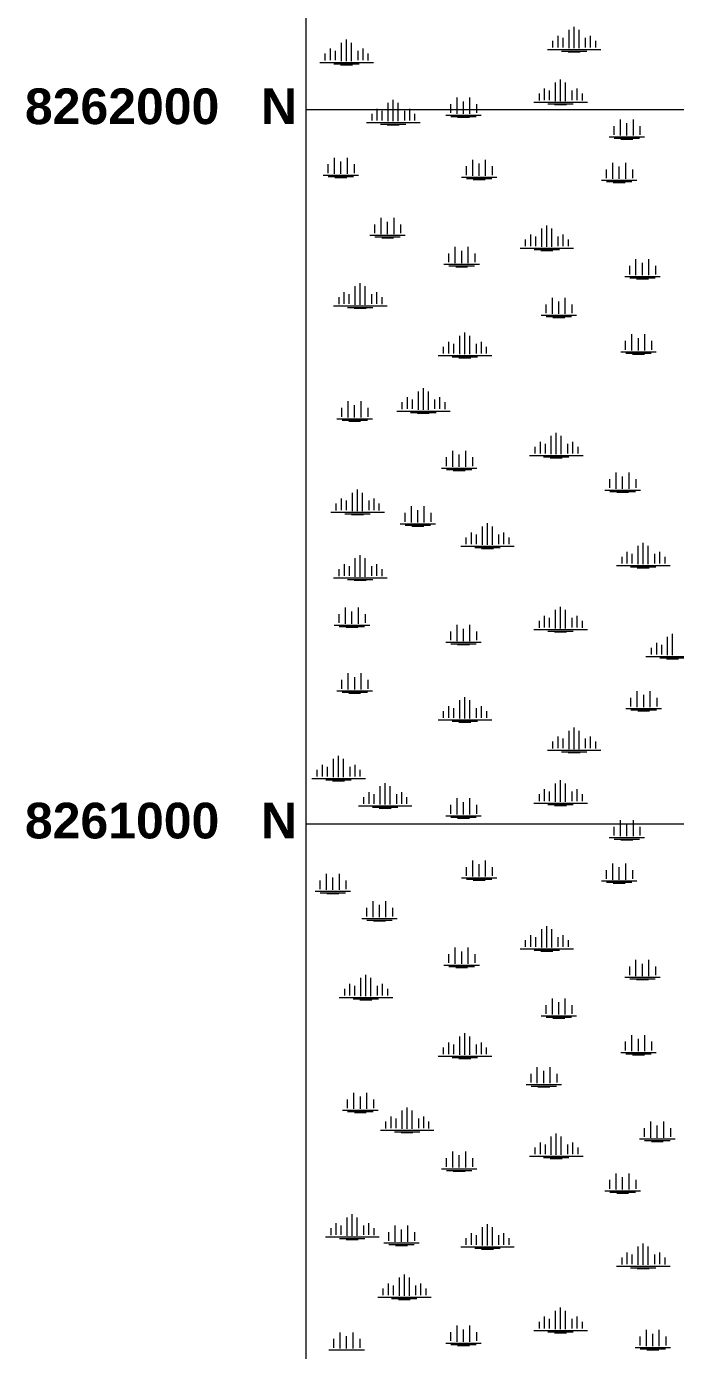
# Model space of a CAD drawing. Header units: metres. Extents: x 405809 to 420020, y 8257398 to 8272141.
# Drawn here: x 405809 to 406717, y 8259263 to 8261116 of the extents above; entities that cross this region are included whole.
import ezdxf

# ---------------------------------------------------------------- set-up
doc = ezdxf.new("R2010")
doc.units = ezdxf.units.M
for name, color, linetype, lineweight in [('BOFEDALES', 112, 'Continuous', 5), ('COORDENADAS', 30, 'Continuous', 5), ('texto', 7, 'Continuous', 13)]:
    doc.layers.add(name, color=color, linetype=linetype, lineweight=lineweight)
doc.styles.add('CARLOS', font='arialbd.ttf', dxfattribs={"height": 48})

msp = doc.modelspace()

# ---------------------------------------------------------------- linework, layer by layer
at = {"layer": 'BOFEDALES'}
for p, q in [((406552.3, 8261103.3), (406552.3, 8261087)), ((406568.1, 8261085.9), (406568.1, 8261111.6)), ((406575.1, 8261085.9), (406575.1, 8261116)), ((406575.1, 8261085.9), (406575.1, 8261111.6)), ((406582.1, 8261085.9), (406582.1, 8261111.6)), ((406597.8, 8261103.3), (406597.8, 8261087)), ((406234, 8261085.4), (406234, 8261069.1)), ((406249.8, 8261068), (406249.8, 8261093.7)), ((406256.8, 8261068), (406256.8, 8261098.1)), ((406256.8, 8261068), (406256.8, 8261093.7)), ((406263.8, 8261068), (406263.8, 8261093.7)), ((406279.5, 8261085.4), (406279.5, 8261069.1)), ((406537.8, 8261084.1), (406612.7, 8261084.1)), ((406545, 8261096.3), (406545, 8261086.8)), ((406559.3, 8261100.5), (406559.3, 8261087)), ((406590.8, 8261100.5), (406590.8, 8261087)), ((406605.1, 8261096.3), (406605.1, 8261086.8)), ((406219.5, 8261066.2), (406294.4, 8261066.2)), ((406226.7, 8261078.4), (406226.7, 8261068.9)), ((406241, 8261082.5), (406241, 8261069.1)), ((406272.5, 8261082.5), (406272.5, 8261069.1)), ((406286.8, 8261078.4), (406286.8, 8261068.9)), ((406557.3, 8261082.1), (406592.8, 8261082.1)), ((406566.8, 8261080.9), (406583.4, 8261080.9)), ((406239, 8261064.2), (406274.5, 8261064.2)), ((406248.4, 8261062.9), (406265.1, 8261062.9)), ((406533.4, 8261029.5), (406533.4, 8261013.1)), ((406549.2, 8261012.1), (406549.2, 8261037.8)), ((406556.2, 8261012.1), (406556.2, 8261042.2)), ((406556.2, 8261012.1), (406556.2, 8261037.8)), ((406563.2, 8261012.1), (406563.2, 8261037.8)), ((406578.9, 8261029.5), (406578.9, 8261013.1)), ((406315, 8260983.7), (406315, 8261009.4)), ((406322, 8260983.7), (406322, 8261013.8)), ((406322, 8260983.7), (406322, 8261009.4)), ((406329, 8260983.7), (406329, 8261009.4)), ((406411.5, 8260994.3), (406411.5, 8261016.9)), ((406420.5, 8260994.3), (406420.5, 8261011.6)), ((406429.5, 8260994.3), (406429.5, 8261016.9)), ((406518.9, 8261010.3), (406593.8, 8261010.3)), ((406526.1, 8261022.5), (406526.1, 8261013)), ((406540.4, 8261026.6), (406540.4, 8261013.1)), ((406571.9, 8261026.6), (406571.9, 8261013.1)), ((406586.3, 8261022.5), (406586.3, 8261013)), ((406292, 8260994.1), (406292, 8260984.6)), ((406299.3, 8261001.1), (406299.3, 8260984.8)), ((406306.3, 8260998.2), (406306.3, 8260984.8)), ((406337.8, 8260998.2), (406337.8, 8260984.8)), ((406344.8, 8261001.1), (406344.8, 8260984.8)), ((406352.1, 8260994.1), (406352.1, 8260984.6)), ((406395.8, 8260992.5), (406445.3, 8260992.5)), ((406402.3, 8261007.6), (406402.3, 8260995.4)), ((406402.8, 8260990.5), (406438.3, 8260990.5)), ((406438.8, 8261007.6), (406438.8, 8260995.4)), ((406538.4, 8261008.3), (406573.9, 8261008.3)), ((406547.9, 8261007), (406564.5, 8261007)), ((406284.7, 8260981.9), (406359.6, 8260981.9)), ((406304.3, 8260979.9), (406339.8, 8260979.9)), ((406313.7, 8260978.6), (406330.3, 8260978.6)), ((406412.2, 8260989.3), (406428.8, 8260989.3)), ((406630.8, 8260977), (406630.8, 8260964.8)), ((406640, 8260963.7), (406640, 8260986.3)), ((406649, 8260963.7), (406649, 8260981)), ((406658, 8260963.7), (406658, 8260986.3)), ((406667.3, 8260977), (406667.3, 8260964.8)), ((406624.3, 8260961.9), (406673.8, 8260961.9)), ((406631.3, 8260959.9), (406666.8, 8260959.9)), ((406640.7, 8260958.7), (406657.3, 8260958.7)), ((406230.8, 8260923.5), (406230.8, 8260911.3)), ((406240, 8260910.2), (406240, 8260932.8)), ((406249, 8260910.2), (406249, 8260927.5)), ((406258, 8260910.2), (406258, 8260932.8)), ((406267.3, 8260923.5), (406267.3, 8260911.3)), ((406424.2, 8260920.8), (406424.2, 8260908.5)), ((406433.4, 8260907.4), (406433.4, 8260930)), ((406442.4, 8260907.4), (406442.4, 8260924.7)), ((406451.4, 8260907.4), (406451.4, 8260930)), ((406460.7, 8260920.8), (406460.7, 8260908.5)), ((406620.1, 8260916.4), (406620.1, 8260904.1)), ((406629.4, 8260903), (406629.4, 8260925.7)), ((406638.4, 8260903), (406638.4, 8260920.3)), ((406647.4, 8260903), (406647.4, 8260925.7)), ((406656.6, 8260916.4), (406656.6, 8260904.1)), ((406224.3, 8260908.4), (406273.8, 8260908.4)), ((406231.3, 8260906.4), (406266.8, 8260906.4)), ((406240.7, 8260905.1), (406257.4, 8260905.1)), ((406417.7, 8260905.6), (406467.2, 8260905.6)), ((406424.7, 8260903.6), (406460.2, 8260903.6)), ((406434.1, 8260902.4), (406450.8, 8260902.4)), ((406613.6, 8260901.3), (406663.1, 8260901.3)), ((406620.6, 8260899.3), (406656.1, 8260899.3)), ((406630, 8260898), (406646.7, 8260898)), ((406305.3, 8260825.9), (406305.3, 8260848.5)), ((406314.3, 8260825.9), (406314.3, 8260843.2)), ((406323.3, 8260825.9), (406323.3, 8260848.5)), ((406289.5, 8260824.1), (406339, 8260824.1)), ((406296, 8260839.2), (406296, 8260827)), ((406332.5, 8260839.2), (406332.5, 8260827)), ((406514.1, 8260825.3), (406514.1, 8260808.9)), ((406529.9, 8260807.9), (406529.9, 8260833.6)), ((406536.9, 8260807.9), (406536.9, 8260838)), ((406536.9, 8260807.9), (406536.9, 8260833.6)), ((406543.9, 8260807.9), (406543.9, 8260833.6)), ((406559.6, 8260825.3), (406559.6, 8260808.9)), ((406296.5, 8260822.1), (406332, 8260822.1)), ((406306, 8260820.8), (406322.6, 8260820.8)), ((406408.9, 8260785.3), (406408.9, 8260807.9)), ((406426.9, 8260785.3), (406426.9, 8260807.9)), ((406499.6, 8260806.1), (406574.5, 8260806.1)), ((406506.8, 8260818.3), (406506.8, 8260808.8)), ((406521.1, 8260822.4), (406521.1, 8260808.9)), ((406552.6, 8260822.4), (406552.6, 8260808.9)), ((406566.9, 8260818.3), (406566.9, 8260808.8)), ((406399.6, 8260798.6), (406399.6, 8260786.4)), ((406417.9, 8260785.3), (406417.9, 8260802.6)), ((406436.1, 8260798.6), (406436.1, 8260786.4)), ((406519.1, 8260804.1), (406554.6, 8260804.1)), ((406528.5, 8260802.8), (406545.2, 8260802.8)), ((406661.7, 8260768.1), (406661.7, 8260790.8)), ((406679.7, 8260768.1), (406679.7, 8260790.8)), ((406393.1, 8260783.5), (406442.6, 8260783.5)), ((406400.1, 8260781.5), (406435.6, 8260781.5)), ((406409.5, 8260780.2), (406426.2, 8260780.2)), ((406652.5, 8260781.5), (406652.5, 8260769.2)), ((406670.7, 8260768.1), (406670.7, 8260785.4)), ((406689, 8260781.5), (406689, 8260769.2)), ((406269, 8260726.9), (406269, 8260752.7)), ((406276, 8260726.9), (406276, 8260757.1)), ((406276, 8260726.9), (406276, 8260752.7)), ((406283, 8260726.9), (406283, 8260752.7)), ((406646, 8260766.4), (406695.5, 8260766.4)), ((406653, 8260764.4), (406688.5, 8260764.4)), ((406662.4, 8260763.1), (406679.1, 8260763.1)), ((406245.9, 8260737.4), (406245.9, 8260727.9)), ((406253.2, 8260744.4), (406253.2, 8260728)), ((406260.2, 8260741.5), (406260.2, 8260728)), ((406291.7, 8260741.5), (406291.7, 8260728)), ((406298.7, 8260744.4), (406298.7, 8260728)), ((406306, 8260737.4), (406306, 8260727.9)), ((406544.7, 8260714.1), (406544.7, 8260736.7)), ((406553.7, 8260714.1), (406553.7, 8260731.4)), ((406562.7, 8260714.1), (406562.7, 8260736.7)), ((406238.6, 8260725.2), (406313.6, 8260725.2)), ((406258.2, 8260723.2), (406293.7, 8260723.2)), ((406267.6, 8260721.9), (406284.3, 8260721.9)), ((406528.9, 8260712.3), (406578.4, 8260712.3)), ((406535.4, 8260727.4), (406535.4, 8260715.2)), ((406571.9, 8260727.4), (406571.9, 8260715.2)), ((406535.9, 8260710.3), (406571.4, 8260710.3)), ((406545.4, 8260709), (406562, 8260709)), ((406399.5, 8260675.2), (406399.5, 8260658.8)), ((406415.3, 8260657.7), (406415.3, 8260683.5)), ((406422.3, 8260657.7), (406422.3, 8260687.9)), ((406422.3, 8260657.7), (406422.3, 8260683.5)), ((406429.3, 8260657.7), (406429.3, 8260683.5)), ((406445, 8260675.2), (406445, 8260658.8)), ((406646.8, 8260676.3), (406646.8, 8260664)), ((406656.1, 8260662.9), (406656.1, 8260685.5)), ((406665.1, 8260662.9), (406665.1, 8260680.2)), ((406674.1, 8260662.9), (406674.1, 8260685.5)), ((406683.3, 8260676.3), (406683.3, 8260664)), ((406392.2, 8260668.1), (406392.2, 8260658.6)), ((406406.5, 8260672.3), (406406.5, 8260658.8)), ((406438, 8260672.3), (406438, 8260658.8)), ((406452.3, 8260668.1), (406452.3, 8260658.6)), ((406640.3, 8260661.1), (406689.8, 8260661.1)), ((406647.3, 8260659.1), (406682.8, 8260659.1)), ((406656.7, 8260657.9), (406673.4, 8260657.9)), ((406385, 8260656), (406459.9, 8260656)), ((406404.5, 8260654), (406440, 8260654)), ((406413.9, 8260652.7), (406430.6, 8260652.7)), ((406357.3, 8260579.9), (406357.3, 8260605.6)), ((406364.3, 8260579.9), (406364.3, 8260610)), ((406364.3, 8260579.9), (406364.3, 8260605.6)), ((406371.3, 8260579.9), (406371.3, 8260605.6)), ((406250, 8260582.5), (406250, 8260570.2)), ((406259.2, 8260569.1), (406259.2, 8260591.7)), ((406268.2, 8260569.1), (406268.2, 8260586.4)), ((406277.2, 8260569.1), (406277.2, 8260591.7)), ((406286.5, 8260582.5), (406286.5, 8260570.2)), ((406334.2, 8260590.3), (406334.2, 8260580.8)), ((406341.5, 8260597.3), (406341.5, 8260581)), ((406348.5, 8260594.4), (406348.5, 8260581)), ((406380.1, 8260594.4), (406380.1, 8260581)), ((406387.1, 8260597.3), (406387.1, 8260581)), ((406394.4, 8260590.3), (406394.4, 8260580.8)), ((406243.5, 8260567.3), (406293, 8260567.3)), ((406250.5, 8260565.3), (406286, 8260565.3)), ((406259.9, 8260564.1), (406276.5, 8260564.1)), ((406327, 8260578.1), (406401.9, 8260578.1)), ((406346.5, 8260576.1), (406382.1, 8260576.1)), ((406356, 8260574.9), (406372.6, 8260574.9)), ((406550.2, 8260517.7), (406550.2, 8260547.8)), ((406520.1, 8260528.1), (406520.1, 8260518.6)), ((406527.5, 8260535.1), (406527.5, 8260518.7)), ((406534.5, 8260532.2), (406534.5, 8260518.7)), ((406543.2, 8260517.7), (406543.2, 8260543.4)), ((406550.2, 8260517.7), (406550.2, 8260543.4)), ((406557.2, 8260517.7), (406557.2, 8260543.4)), ((406566, 8260532.2), (406566, 8260518.7)), ((406573, 8260535.1), (406573, 8260518.7)), ((406580.3, 8260528.1), (406580.3, 8260518.6)), ((406396.3, 8260513.3), (406396.3, 8260501)), ((406405.5, 8260499.9), (406405.5, 8260522.5)), ((406414.5, 8260499.9), (406414.5, 8260517.2)), ((406423.5, 8260499.9), (406423.5, 8260522.5)), ((406432.8, 8260513.3), (406432.8, 8260501)), ((406512.9, 8260515.9), (406587.8, 8260515.9)), ((406532.5, 8260513.9), (406568, 8260513.9)), ((406541.9, 8260512.6), (406558.5, 8260512.6)), ((406389.8, 8260498.1), (406439.3, 8260498.1)), ((406396.8, 8260496.1), (406432.3, 8260496.1)), ((406406.2, 8260494.9), (406422.9, 8260494.9)), ((406634, 8260469.3), (406634, 8260491.9)), ((406652, 8260469.3), (406652, 8260491.9)), ((406624.8, 8260482.6), (406624.8, 8260470.4)), ((406643, 8260469.3), (406643, 8260486.6)), ((406661.3, 8260482.6), (406661.3, 8260470.4)), ((406249.4, 8260455.5), (406249.4, 8260439.2)), ((406256.4, 8260452.7), (406256.4, 8260439.2)), ((406265.2, 8260438.1), (406265.2, 8260463.8)), ((406272.2, 8260438.1), (406272.2, 8260468.2)), ((406272.2, 8260438.1), (406272.2, 8260463.8)), ((406279.2, 8260438.1), (406279.2, 8260463.8)), ((406287.9, 8260452.7), (406287.9, 8260439.2)), ((406294.9, 8260455.5), (406294.9, 8260439.2)), ((406618.3, 8260467.5), (406667.8, 8260467.5)), ((406625.3, 8260465.5), (406660.8, 8260465.5)), ((406634.7, 8260464.3), (406651.4, 8260464.3)), ((406234.9, 8260436.3), (406309.8, 8260436.3)), ((406242.1, 8260448.5), (406242.1, 8260439)), ((406254.4, 8260434.3), (406289.9, 8260434.3)), ((406302.2, 8260448.5), (406302.2, 8260439)), ((406338.3, 8260435.4), (406338.3, 8260423.2)), ((406347.6, 8260422.1), (406347.6, 8260444.7)), ((406356.6, 8260422.1), (406356.6, 8260439.4)), ((406365.6, 8260422.1), (406365.6, 8260444.7)), ((406374.8, 8260435.4), (406374.8, 8260423.2)), ((406263.8, 8260433.1), (406280.5, 8260433.1)), ((406331.8, 8260420.3), (406381.3, 8260420.3)), ((406338.8, 8260418.3), (406374.3, 8260418.3)), ((406348.2, 8260417), (406364.9, 8260417)), ((406446.9, 8260390.8), (406446.9, 8260416.5)), ((406453.9, 8260390.8), (406453.9, 8260420.9)), ((406453.9, 8260390.8), (406453.9, 8260416.5)), ((406460.9, 8260390.8), (406460.9, 8260416.5)), ((406423.8, 8260401.2), (406423.8, 8260391.7)), ((406431.1, 8260408.2), (406431.1, 8260391.9)), ((406438.1, 8260405.3), (406438.1, 8260391.9)), ((406469.6, 8260405.3), (406469.6, 8260391.9)), ((406476.6, 8260408.2), (406476.6, 8260391.9)), ((406483.9, 8260401.2), (406483.9, 8260391.7)), ((406416.5, 8260389), (406491.5, 8260389)), ((406436.1, 8260387), (406471.6, 8260387)), ((406445.5, 8260385.7), (406462.2, 8260385.7)), ((406649.1, 8260381), (406649.1, 8260364.7)), ((406664.9, 8260363.6), (406664.9, 8260389.3)), ((406671.9, 8260363.6), (406671.9, 8260393.7)), ((406671.9, 8260363.6), (406671.9, 8260389.3)), ((406678.9, 8260363.6), (406678.9, 8260389.3)), ((406694.6, 8260381), (406694.6, 8260364.7)), ((406253.3, 8260363.6), (406253.3, 8260347.2)), ((406260.3, 8260360.7), (406260.3, 8260347.2)), ((406269, 8260346.1), (406269, 8260371.9)), ((406276, 8260346.1), (406276, 8260376.3)), ((406276, 8260346.1), (406276, 8260371.9)), ((406283, 8260346.1), (406283, 8260371.9)), ((406291.8, 8260360.7), (406291.8, 8260347.2)), ((406298.8, 8260363.6), (406298.8, 8260347.2)), ((406634.6, 8260361.8), (406709.5, 8260361.8)), ((406641.8, 8260374), (406641.8, 8260364.5)), ((406656.1, 8260378.1), (406656.1, 8260364.7)), ((406687.6, 8260378.1), (406687.6, 8260364.7)), ((406701.9, 8260374), (406701.9, 8260364.5)), ((406238.7, 8260344.4), (406313.6, 8260344.4)), ((406245.9, 8260356.6), (406245.9, 8260347.1)), ((406258.3, 8260342.4), (406293.8, 8260342.4)), ((406306.1, 8260356.6), (406306.1, 8260347.1)), ((406654.1, 8260359.8), (406689.6, 8260359.8)), ((406663.5, 8260358.5), (406680.2, 8260358.5)), ((406267.7, 8260341.1), (406284.3, 8260341.1)), ((406246.2, 8260293.6), (406246.2, 8260281.4)), ((406255.4, 8260280.3), (406255.4, 8260302.9)), ((406264.4, 8260280.3), (406264.4, 8260297.6)), ((406273.4, 8260280.3), (406273.4, 8260302.9)), ((406282.7, 8260293.6), (406282.7, 8260281.4)), ((406533.4, 8260291.3), (406533.4, 8260274.9)), ((406540.4, 8260288.4), (406540.4, 8260274.9)), ((406549.2, 8260273.8), (406549.2, 8260299.6)), ((406556.2, 8260273.8), (406556.2, 8260304)), ((406556.2, 8260273.8), (406556.2, 8260299.6)), ((406563.2, 8260273.8), (406563.2, 8260299.6)), ((406571.9, 8260288.4), (406571.9, 8260274.9)), ((406578.9, 8260291.3), (406578.9, 8260274.9)), ((406239.7, 8260278.5), (406289.2, 8260278.5)), ((406246.7, 8260276.5), (406282.2, 8260276.5)), ((406256.1, 8260275.3), (406272.8, 8260275.3)), ((406402.3, 8260269.4), (406402.3, 8260257.2)), ((406411.5, 8260256.1), (406411.5, 8260278.7)), ((406420.5, 8260256.1), (406420.5, 8260273.4)), ((406429.5, 8260256.1), (406429.5, 8260278.7)), ((406438.8, 8260269.4), (406438.8, 8260257.2)), ((406518.9, 8260272.1), (406593.8, 8260272.1)), ((406526.1, 8260284.3), (406526.1, 8260274.8)), ((406538.4, 8260270.1), (406573.9, 8260270.1)), ((406547.9, 8260268.8), (406564.5, 8260268.8)), ((406586.3, 8260284.3), (406586.3, 8260274.8)), ((406395.8, 8260254.3), (406445.3, 8260254.3)), ((406402.8, 8260252.3), (406438.3, 8260252.3)), ((406412.2, 8260251.1), (406428.8, 8260251.1)), ((406690.2, 8260253.6), (406690.2, 8260237.2)), ((406697.2, 8260250.7), (406697.2, 8260237.2)), ((406705.9, 8260236.2), (406705.9, 8260261.9)), ((406712.9, 8260236.2), (406712.9, 8260266.3)), ((406712.9, 8260236.2), (406712.9, 8260261.9)), ((406675.6, 8260234.4), (406750.5, 8260234.4)), ((406682.8, 8260246.6), (406682.8, 8260237.1)), ((406695.2, 8260232.4), (406730.7, 8260232.4)), ((406704.6, 8260231.1), (406721.2, 8260231.1)), ((406250, 8260201.7), (406250, 8260189.4)), ((406259.3, 8260188.3), (406259.3, 8260210.9)), ((406268.3, 8260188.3), (406268.3, 8260205.6)), ((406277.3, 8260188.3), (406277.3, 8260210.9)), ((406286.5, 8260201.7), (406286.5, 8260189.4)), ((406243.5, 8260186.5), (406293, 8260186.5)), ((406250.5, 8260184.5), (406286, 8260184.5)), ((406259.9, 8260183.3), (406276.6, 8260183.3)), ((406422.3, 8260147.6), (406422.3, 8260177.7)), ((406654.2, 8260176.8), (406654.2, 8260164.6)), ((406663.5, 8260163.5), (406663.5, 8260186.1)), ((406672.5, 8260163.5), (406672.5, 8260180.8)), ((406681.5, 8260163.5), (406681.5, 8260186.1)), ((406690.7, 8260176.8), (406690.7, 8260164.6)), ((406392.2, 8260158), (406392.2, 8260148.5)), ((406399.6, 8260165), (406399.6, 8260148.7)), ((406406.6, 8260162.2), (406406.6, 8260148.7)), ((406415.3, 8260147.6), (406415.3, 8260173.3)), ((406422.3, 8260147.6), (406422.3, 8260173.3)), ((406429.3, 8260147.6), (406429.3, 8260173.3)), ((406438.1, 8260162.2), (406438.1, 8260148.7)), ((406445.1, 8260165), (406445.1, 8260148.7)), ((406452.4, 8260158), (406452.4, 8260148.5)), ((406647.7, 8260161.7), (406697.2, 8260161.7)), ((406654.7, 8260159.7), (406690.2, 8260159.7)), ((406664.2, 8260158.5), (406680.8, 8260158.5)), ((406385, 8260145.8), (406459.9, 8260145.8)), ((406404.6, 8260143.8), (406440.1, 8260143.8)), ((406414, 8260142.6), (406430.6, 8260142.6)), ((406552.3, 8260122.3), (406552.3, 8260106)), ((406559.3, 8260119.5), (406559.3, 8260106)), ((406568.1, 8260104.9), (406568.1, 8260130.6)), ((406575.1, 8260104.9), (406575.1, 8260135)), ((406575.1, 8260104.9), (406575.1, 8260130.6)), ((406582.1, 8260104.9), (406582.1, 8260130.6)), ((406590.8, 8260119.5), (406590.8, 8260106)), ((406597.8, 8260122.3), (406597.8, 8260106)), ((406537.8, 8260103.1), (406612.7, 8260103.1)), ((406545, 8260115.3), (406545, 8260105.8)), ((406557.3, 8260101.1), (406592.8, 8260101.1)), ((406605.1, 8260115.3), (406605.1, 8260105.8)), ((406222.8, 8260082.9), (406222.8, 8260066.5)), ((406238.5, 8260065.4), (406238.5, 8260091.2)), ((406245.5, 8260065.4), (406245.5, 8260095.6)), ((406245.5, 8260065.4), (406245.5, 8260091.2)), ((406252.5, 8260065.4), (406252.5, 8260091.2)), ((406268.3, 8260082.9), (406268.3, 8260066.5)), ((406566.8, 8260099.9), (406583.4, 8260099.9)), ((406208.2, 8260063.6), (406283.2, 8260063.6)), ((406215.5, 8260075.8), (406215.5, 8260066.3)), ((406229.8, 8260080), (406229.8, 8260066.5)), ((406261.3, 8260080), (406261.3, 8260066.5)), ((406275.6, 8260075.8), (406275.6, 8260066.3)), ((406227.8, 8260061.6), (406263.3, 8260061.6)), ((406237.2, 8260060.4), (406253.9, 8260060.4)), ((406303.8, 8260027.1), (406303.8, 8260052.8)), ((406310.8, 8260027.1), (406310.8, 8260057.2)), ((406310.8, 8260027.1), (406310.8, 8260052.8)), ((406317.8, 8260027.1), (406317.8, 8260052.8)), ((406533.4, 8260048.5), (406533.4, 8260032.1)), ((406540.4, 8260045.6), (406540.4, 8260032.1)), ((406549.2, 8260031), (406549.2, 8260056.8)), ((406556.2, 8260031), (406556.2, 8260061.2)), ((406556.2, 8260031), (406556.2, 8260056.8)), ((406563.2, 8260031), (406563.2, 8260056.8)), ((406571.9, 8260045.6), (406571.9, 8260032.1)), ((406578.9, 8260048.5), (406578.9, 8260032.1)), ((406280.7, 8260037.5), (406280.7, 8260028)), ((406288, 8260044.5), (406288, 8260028.2)), ((406295, 8260041.7), (406295, 8260028.2)), ((406326.5, 8260041.7), (406326.5, 8260028.2)), ((406333.5, 8260044.5), (406333.5, 8260028.2)), ((406340.8, 8260037.5), (406340.8, 8260028)), ((406402.3, 8260026.6), (406402.3, 8260014.4)), ((406411.5, 8260013.3), (406411.5, 8260035.9)), ((406420.5, 8260013.3), (406420.5, 8260030.6)), ((406429.5, 8260013.3), (406429.5, 8260035.9)), ((406438.8, 8260026.6), (406438.8, 8260014.4)), ((406518.9, 8260029.3), (406593.8, 8260029.3)), ((406526.1, 8260041.5), (406526.1, 8260032)), ((406538.4, 8260027.3), (406573.9, 8260027.3)), ((406586.3, 8260041.5), (406586.3, 8260032)), ((406273.5, 8260025.3), (406348.4, 8260025.3)), ((406293, 8260023.3), (406328.5, 8260023.3)), ((406302.5, 8260022.1), (406319.1, 8260022.1)), ((406395.8, 8260011.5), (406445.3, 8260011.5)), ((406402.8, 8260009.5), (406438.3, 8260009.5)), ((406412.2, 8260008.3), (406428.8, 8260008.3)), ((406547.9, 8260026), (406564.5, 8260026)), ((406630.8, 8259996), (406630.8, 8259983.8)), ((406640, 8259982.7), (406640, 8260005.3)), ((406649, 8259982.7), (406649, 8260000)), ((406658, 8259982.7), (406658, 8260005.3)), ((406667.3, 8259996), (406667.3, 8259983.8)), ((406624.3, 8259980.9), (406673.8, 8259980.9)), ((406631.3, 8259978.9), (406666.8, 8259978.9)), ((406640.7, 8259977.7), (406657.3, 8259977.7)), ((406424.2, 8259939.7), (406424.2, 8259927.5)), ((406433.4, 8259926.4), (406433.4, 8259949)), ((406442.4, 8259926.4), (406442.4, 8259943.7)), ((406451.4, 8259926.4), (406451.4, 8259949)), ((406460.7, 8259939.7), (406460.7, 8259927.5)), ((406620.1, 8259935.4), (406620.1, 8259923.1)), ((406629.4, 8259922), (406629.4, 8259944.7)), ((406638.4, 8259922), (406638.4, 8259939.3)), ((406647.4, 8259922), (406647.4, 8259944.7)), ((406656.6, 8259935.4), (406656.6, 8259923.1)), ((406219.5, 8259920.9), (406219.5, 8259908.7)), ((406228.8, 8259907.6), (406228.8, 8259930.2)), ((406237.8, 8259907.6), (406237.8, 8259924.9)), ((406246.8, 8259907.6), (406246.8, 8259930.2)), ((406256, 8259920.9), (406256, 8259908.7)), ((406417.7, 8259924.6), (406467.2, 8259924.6)), ((406424.7, 8259922.6), (406460.2, 8259922.6)), ((406434.1, 8259921.4), (406450.8, 8259921.4)), ((406613.6, 8259920.3), (406663.1, 8259920.3)), ((406620.6, 8259918.3), (406656.1, 8259918.3)), ((406630, 8259917), (406646.7, 8259917)), ((406213, 8259905.8), (406262.5, 8259905.8)), ((406220, 8259903.8), (406255.5, 8259903.8)), ((406229.5, 8259902.6), (406246.1, 8259902.6)), ((406284.8, 8259882.6), (406284.8, 8259870.4)), ((406294, 8259869.3), (406294, 8259891.9)), ((406303, 8259869.3), (406303, 8259886.6)), ((406312, 8259869.3), (406312, 8259891.9)), ((406321.3, 8259882.6), (406321.3, 8259870.4)), ((406278.3, 8259867.5), (406327.8, 8259867.5)), ((406285.3, 8259865.5), (406320.8, 8259865.5)), ((406294.7, 8259864.2), (406311.4, 8259864.2)), ((406514.1, 8259844.3), (406514.1, 8259827.9)), ((406521.1, 8259841.4), (406521.1, 8259827.9)), ((406529.9, 8259826.9), (406529.9, 8259852.6)), ((406536.9, 8259826.9), (406536.9, 8259857)), ((406536.9, 8259826.9), (406536.9, 8259852.6)), ((406543.9, 8259826.9), (406543.9, 8259852.6)), ((406552.6, 8259841.4), (406552.6, 8259827.9)), ((406559.6, 8259844.3), (406559.6, 8259827.9)), ((406408.9, 8259804.3), (406408.9, 8259826.9)), ((406426.9, 8259804.3), (406426.9, 8259826.9)), ((406499.6, 8259825.1), (406574.5, 8259825.1)), ((406506.8, 8259837.3), (406506.8, 8259827.8)), ((406519.1, 8259823.1), (406554.6, 8259823.1)), ((406566.9, 8259837.3), (406566.9, 8259827.8)), ((406399.6, 8259817.6), (406399.6, 8259805.4)), ((406417.9, 8259804.3), (406417.9, 8259821.6)), ((406436.1, 8259817.6), (406436.1, 8259805.4)), ((406528.5, 8259821.8), (406545.2, 8259821.8)), ((406661.7, 8259787.1), (406661.7, 8259809.7)), ((406670.7, 8259787.1), (406670.7, 8259804.4)), ((406679.7, 8259787.1), (406679.7, 8259809.7)), ((406283.9, 8259758.9), (406283.9, 8259789)), ((406393.1, 8259802.5), (406442.6, 8259802.5)), ((406400.1, 8259800.5), (406435.6, 8259800.5)), ((406409.5, 8259799.2), (406426.2, 8259799.2)), ((406646, 8259785.3), (406695.5, 8259785.3)), ((406652.5, 8259800.5), (406652.5, 8259788.2)), ((406689, 8259800.5), (406689, 8259788.2)), ((406253.9, 8259769.3), (406253.9, 8259759.8)), ((406261.2, 8259776.3), (406261.2, 8259760)), ((406268.2, 8259773.4), (406268.2, 8259760)), ((406276.9, 8259758.9), (406276.9, 8259784.6)), ((406283.9, 8259758.9), (406283.9, 8259784.6)), ((406290.9, 8259758.9), (406290.9, 8259784.6)), ((406299.7, 8259773.4), (406299.7, 8259760)), ((406306.7, 8259776.3), (406306.7, 8259760)), ((406314, 8259769.3), (406314, 8259759.8)), ((406653, 8259783.3), (406688.5, 8259783.3)), ((406662.4, 8259782.1), (406679.1, 8259782.1)), ((406246.6, 8259757.1), (406321.5, 8259757.1)), ((406266.2, 8259755.1), (406301.7, 8259755.1)), ((406275.6, 8259753.8), (406292.2, 8259753.8)), ((406544.7, 8259733.1), (406544.7, 8259755.7)), ((406553.7, 8259733.1), (406553.7, 8259750.4)), ((406562.7, 8259733.1), (406562.7, 8259755.7)), ((406528.9, 8259731.3), (406578.4, 8259731.3)), ((406535.4, 8259746.4), (406535.4, 8259734.2)), ((406571.9, 8259746.4), (406571.9, 8259734.2)), ((406535.9, 8259729.3), (406571.4, 8259729.3)), ((406545.4, 8259728), (406562, 8259728)), ((406399.5, 8259694.2), (406399.5, 8259677.8)), ((406415.3, 8259676.7), (406415.3, 8259702.5)), ((406422.3, 8259676.7), (406422.3, 8259706.9)), ((406422.3, 8259676.7), (406422.3, 8259702.5)), ((406429.3, 8259676.7), (406429.3, 8259702.5)), ((406445, 8259694.2), (406445, 8259677.8)), ((406646.8, 8259695.3), (406646.8, 8259683)), ((406656.1, 8259681.9), (406656.1, 8259704.5)), ((406665.1, 8259681.9), (406665.1, 8259699.2)), ((406674.1, 8259681.9), (406674.1, 8259704.5)), ((406683.3, 8259695.3), (406683.3, 8259683)), ((406385, 8259674.9), (406459.9, 8259674.9)), ((406392.2, 8259687.1), (406392.2, 8259677.6)), ((406406.5, 8259691.3), (406406.5, 8259677.8)), ((406438, 8259691.3), (406438, 8259677.8)), ((406452.3, 8259687.1), (406452.3, 8259677.6)), ((406640.3, 8259680.1), (406689.8, 8259680.1)), ((406647.3, 8259678.1), (406682.8, 8259678.1)), ((406656.7, 8259676.9), (406673.4, 8259676.9)), ((406404.5, 8259672.9), (406440, 8259672.9)), ((406413.9, 8259671.7), (406430.6, 8259671.7)), ((406523.7, 8259636.9), (406523.7, 8259659.5)), ((406541.7, 8259636.9), (406541.7, 8259659.5)), ((406514.4, 8259650.3), (406514.4, 8259638)), ((406532.7, 8259636.9), (406532.7, 8259654.2)), ((406550.9, 8259650.3), (406550.9, 8259638)), ((406267.2, 8259601.1), (406267.2, 8259623.7)), ((406285.2, 8259601.1), (406285.2, 8259623.7)), ((406507.9, 8259635.1), (406557.4, 8259635.1)), ((406514.9, 8259633.1), (406550.4, 8259633.1)), ((406524.4, 8259631.9), (406541, 8259631.9)), ((406257.9, 8259614.4), (406257.9, 8259602.1)), ((406276.2, 8259601.1), (406276.2, 8259618.3)), ((406294.4, 8259614.4), (406294.4, 8259602.1)), ((406341.5, 8259573), (406341.5, 8259603.1)), ((406251.4, 8259599.3), (406300.9, 8259599.3)), ((406258.4, 8259597.3), (406293.9, 8259597.3)), ((406267.8, 8259596), (406284.5, 8259596)), ((406311.4, 8259583.4), (406311.4, 8259573.9)), ((406318.8, 8259590.4), (406318.8, 8259574.1)), ((406325.8, 8259587.5), (406325.8, 8259574.1)), ((406334.5, 8259573), (406334.5, 8259598.7)), ((406341.5, 8259573), (406341.5, 8259598.7)), ((406348.5, 8259573), (406348.5, 8259598.7)), ((406357.3, 8259587.5), (406357.3, 8259574.1)), ((406364.3, 8259590.4), (406364.3, 8259574.1)), ((406371.6, 8259583.4), (406371.6, 8259573.9)), ((406682.5, 8259560.8), (406682.5, 8259583.4)), ((406700.5, 8259560.8), (406700.5, 8259583.4)), ((406304.2, 8259571.2), (406379.1, 8259571.2)), ((406323.8, 8259569.2), (406359.3, 8259569.2)), ((406333.2, 8259567.9), (406349.8, 8259567.9)), ((406550.2, 8259536.7), (406550.2, 8259566.8)), ((406673.3, 8259574.1), (406673.3, 8259561.9)), ((406691.5, 8259560.8), (406691.5, 8259578.1)), ((406709.8, 8259574.1), (406709.8, 8259561.9)), ((406520.1, 8259547.1), (406520.1, 8259537.6)), ((406527.5, 8259554.1), (406527.5, 8259537.7)), ((406534.5, 8259551.2), (406534.5, 8259537.7)), ((406543.2, 8259536.7), (406543.2, 8259562.4)), ((406550.2, 8259536.7), (406550.2, 8259562.4)), ((406557.2, 8259536.7), (406557.2, 8259562.4)), ((406566, 8259551.2), (406566, 8259537.7)), ((406573, 8259554.1), (406573, 8259537.7)), ((406580.3, 8259547.1), (406580.3, 8259537.6)), ((406666.8, 8259559), (406716.3, 8259559)), ((406673.8, 8259557), (406709.3, 8259557)), ((406683.2, 8259555.7), (406699.9, 8259555.7)), ((406396.3, 8259532.2), (406396.3, 8259520)), ((406405.5, 8259518.9), (406405.5, 8259541.5)), ((406414.5, 8259518.9), (406414.5, 8259536.2)), ((406423.5, 8259518.9), (406423.5, 8259541.5)), ((406432.8, 8259532.2), (406432.8, 8259520)), ((406512.9, 8259534.9), (406587.8, 8259534.9)), ((406532.5, 8259532.9), (406568, 8259532.9)), ((406541.9, 8259531.6), (406558.5, 8259531.6)), ((406389.8, 8259517.1), (406439.3, 8259517.1)), ((406396.8, 8259515.1), (406432.3, 8259515.1)), ((406406.2, 8259513.9), (406422.9, 8259513.9)), ((406634, 8259488.3), (406634, 8259510.9)), ((406652, 8259488.3), (406652, 8259510.9)), ((406624.8, 8259501.6), (406624.8, 8259489.4)), ((406643, 8259488.3), (406643, 8259505.6)), ((406661.3, 8259501.6), (406661.3, 8259489.4)), ((406618.3, 8259486.5), (406667.8, 8259486.5)), ((406625.3, 8259484.5), (406660.8, 8259484.5)), ((406634.7, 8259483.3), (406651.4, 8259483.3)), ((406264.7, 8259423.5), (406264.7, 8259453.7)), ((406234.7, 8259434), (406234.7, 8259424.5)), ((406242, 8259441), (406242, 8259424.6)), ((406249, 8259438.1), (406249, 8259424.6)), ((406257.7, 8259423.5), (406257.7, 8259449.3)), ((406264.7, 8259423.5), (406264.7, 8259449.3)), ((406271.7, 8259423.5), (406271.7, 8259449.3)), ((406280.5, 8259438.1), (406280.5, 8259424.6)), ((406287.5, 8259441), (406287.5, 8259424.6)), ((406294.8, 8259434), (406294.8, 8259424.5)), ((406324.8, 8259415.2), (406324.8, 8259437.8)), ((406342.8, 8259415.2), (406342.8, 8259437.8)), ((406446.9, 8259409.8), (406446.9, 8259435.5)), ((406453.9, 8259409.8), (406453.9, 8259439.9)), ((406453.9, 8259409.8), (406453.9, 8259435.5)), ((406460.9, 8259409.8), (406460.9, 8259435.5)), ((406227.4, 8259421.8), (406302.4, 8259421.8)), ((406247, 8259419.8), (406282.5, 8259419.8)), ((406256.4, 8259418.5), (406273.1, 8259418.5)), ((406315.5, 8259428.5), (406315.5, 8259416.3)), ((406333.8, 8259415.2), (406333.8, 8259432.5)), ((406352, 8259428.5), (406352, 8259416.3)), ((406423.8, 8259420.2), (406423.8, 8259410.7)), ((406431.1, 8259427.2), (406431.1, 8259410.9)), ((406438.1, 8259424.3), (406438.1, 8259410.9)), ((406469.6, 8259424.3), (406469.6, 8259410.9)), ((406476.6, 8259427.2), (406476.6, 8259410.9)), ((406483.9, 8259420.2), (406483.9, 8259410.7)), ((406309, 8259413.4), (406358.5, 8259413.4)), ((406316, 8259411.4), (406351.5, 8259411.4)), ((406325.4, 8259410.1), (406342.1, 8259410.1)), ((406416.5, 8259408), (406491.5, 8259408)), ((406436.1, 8259406), (406471.6, 8259406)), ((406445.5, 8259404.7), (406462.2, 8259404.7)), ((406649.1, 8259400), (406649.1, 8259383.6)), ((406656.1, 8259397.1), (406656.1, 8259383.6)), ((406664.9, 8259382.6), (406664.9, 8259408.3)), ((406671.9, 8259382.6), (406671.9, 8259412.7)), ((406671.9, 8259382.6), (406671.9, 8259408.3)), ((406678.9, 8259382.6), (406678.9, 8259408.3)), ((406687.6, 8259397.1), (406687.6, 8259383.6)), ((406694.6, 8259400), (406694.6, 8259383.6)), ((406634.6, 8259380.8), (406709.5, 8259380.8)), ((406641.8, 8259393), (406641.8, 8259383.5)), ((406654.1, 8259378.8), (406689.6, 8259378.8)), ((406701.9, 8259393), (406701.9, 8259383.5)), ((406330.7, 8259339.2), (406330.7, 8259365)), ((406337.7, 8259339.2), (406337.7, 8259369.4)), ((406337.7, 8259339.2), (406337.7, 8259365)), ((406344.7, 8259339.2), (406344.7, 8259365)), ((406663.5, 8259377.5), (406680.2, 8259377.5)), ((406307.6, 8259349.7), (406307.6, 8259340.2)), ((406314.9, 8259356.7), (406314.9, 8259340.3)), ((406321.9, 8259353.8), (406321.9, 8259340.3)), ((406353.4, 8259353.8), (406353.4, 8259340.3)), ((406360.4, 8259356.7), (406360.4, 8259340.3)), ((406367.7, 8259349.7), (406367.7, 8259340.2)), ((406300.4, 8259337.5), (406375.3, 8259337.5)), ((406319.9, 8259335.5), (406355.4, 8259335.5)), ((406329.3, 8259334.2), (406346, 8259334.2)), ((406556.2, 8259292.8), (406556.2, 8259323)), ((406533.4, 8259310.3), (406533.4, 8259293.9)), ((406540.4, 8259307.4), (406540.4, 8259293.9)), ((406549.2, 8259292.8), (406549.2, 8259318.6)), ((406556.2, 8259292.8), (406556.2, 8259318.6)), ((406563.2, 8259292.8), (406563.2, 8259318.6)), ((406571.9, 8259307.4), (406571.9, 8259293.9)), ((406578.9, 8259310.3), (406578.9, 8259293.9)), ((406248, 8259265.7), (406248, 8259288.3)), ((406266, 8259265.7), (406266, 8259288.3)), ((406402.3, 8259288.4), (406402.3, 8259276.2)), ((406411.5, 8259275.1), (406411.5, 8259297.7)), ((406420.5, 8259275.1), (406420.5, 8259292.4)), ((406429.5, 8259275.1), (406429.5, 8259297.7)), ((406438.8, 8259288.4), (406438.8, 8259276.2)), ((406518.9, 8259291.1), (406593.8, 8259291.1)), ((406526.1, 8259303.2), (406526.1, 8259293.7)), ((406538.4, 8259289.1), (406573.9, 8259289.1)), ((406547.9, 8259287.8), (406564.5, 8259287.8)), ((406586.3, 8259303.2), (406586.3, 8259293.7)), ((406676.2, 8259269), (406676.2, 8259291.6)), ((406685.2, 8259269), (406685.2, 8259286.2)), ((406694.2, 8259269), (406694.2, 8259291.6)), ((406238.7, 8259279.1), (406238.7, 8259266.8)), ((406257, 8259265.7), (406257, 8259283)), ((406275.3, 8259279.1), (406275.3, 8259266.8)), ((406395.8, 8259273.3), (406445.3, 8259273.3)), ((406402.8, 8259271.3), (406438.3, 8259271.3)), ((406412.2, 8259270.1), (406428.8, 8259270.1)), ((406660.4, 8259267.2), (406710, 8259267.2)), ((406666.9, 8259282.3), (406666.9, 8259270)), ((406703.5, 8259282.3), (406703.5, 8259270)), ((406232.2, 8259263.9), (406281.8, 8259263.9)), ((406667.4, 8259265.2), (406703, 8259265.2)), ((406676.9, 8259263.9), (406693.5, 8259263.9))]:
    msp.add_line(p, q, dxfattribs=at)
at = {"layer": 'COORDENADAS'}
for p, q in [((406200, 8271350), (406200, 8257550)), ((406200, 8261000), (419600, 8261000)), ((406200, 8260000), (419600, 8260000))]:
    msp.add_line(p, q, dxfattribs=at)

# ---------------------------------------------------------------- texts
at = {"layer": 'texto', "style": 'CARLOS'}
for s, p in [('8262000   N', (405807, 8260979.7)), ('8261000   N', (405807, 8259979.7))]:
    msp.add_text(s, height=50, dxfattribs=at).set_placement(p)

doc.saveas('drawing.dxf')
